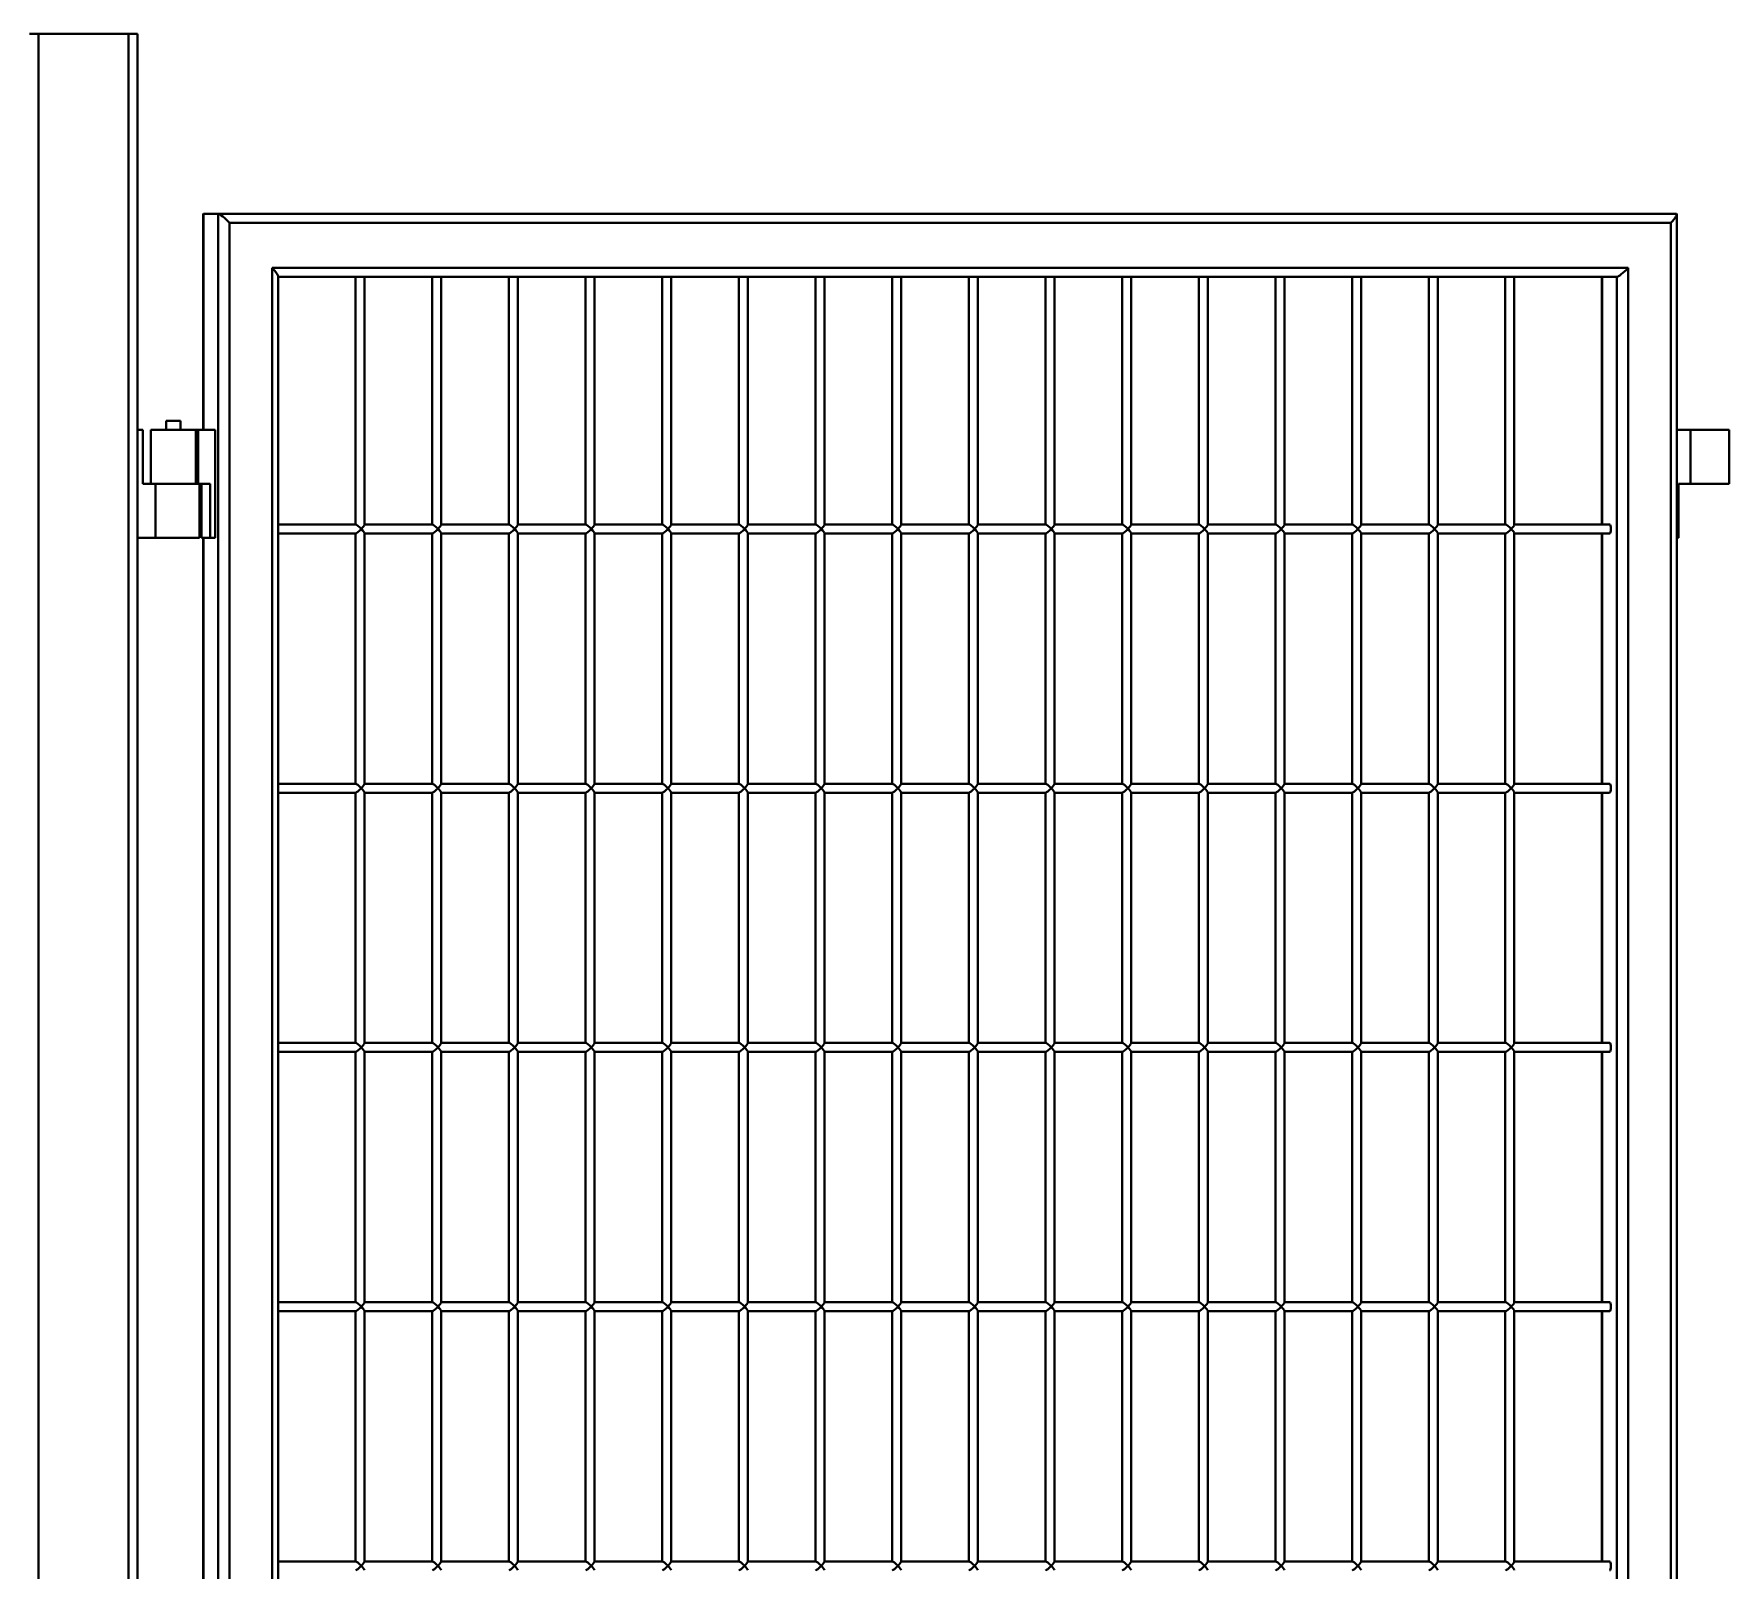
# Model space of a CAD drawing. Header units: millimetres. Extents: x 0 to 420, y 0 to 297.
# Drawn here: x 83.51 to 102.34, y 238.78 to 255.85 of the extents above; entities that cross this region are included whole.
import ezdxf

# ---------------------------------------------------------------- set-up
doc = ezdxf.new("R2010")
doc.units = ezdxf.units.MM

msp = doc.modelspace()

# ---------------------------------------------------------------- linework, layer by layer
at = {"color": 7, "linetype": 'Continuous', "lineweight": 40}
for p, q in [((83.4552, 255.8453), (83.5552, 255.8453)), ((83.5552, 255.8453), (83.5552, 215.8453)), ((83.5552, 255.8453), (84.5552, 255.8453)), ((84.5552, 215.8453), (84.5552, 255.8453)), ((84.5552, 255.8453), (84.6552, 255.8453)), ((84.6552, 255.8453), (84.6552, 215.8453)), ((85.3854, 253.84), (85.3854, 251.4453)), ((85.5524, 253.8453), (85.3907, 253.8453)), ((85.5524, 217.8453), (85.5524, 253.8453)), ((85.5524, 253.8453), (101.7524, 253.8453)), ((85.6794, 253.7453), (85.6794, 217.9453)), ((101.6901, 253.7453), (85.6794, 253.7453)), ((101.6901, 217.9453), (101.6901, 253.7453)), ((101.7578, 217.8507), (101.7578, 253.84)), ((86.1525, 253.2453), (101.217, 253.2453)), ((86.1525, 218.4453), (86.1525, 253.2453)), ((86.2202, 218.54), (86.2202, 253.1507)), ((101.09, 253.1453), (86.2202, 253.1453)), ((87.0775, 253.1453), (87.0775, 250.3953)), ((87.1775, 250.3926), (87.1775, 253.1453)), ((87.9292, 253.1453), (87.9292, 250.3953)), ((88.0292, 250.3926), (88.0292, 253.1453)), ((88.7808, 253.1453), (88.7808, 250.3953)), ((88.8808, 250.3926), (88.8808, 253.1453)), ((89.6324, 253.1453), (89.6324, 250.3953)), ((89.7324, 250.3926), (89.7324, 253.1453)), ((90.4841, 253.1453), (90.4841, 250.3953)), ((90.5841, 250.3926), (90.5841, 253.1453)), ((91.3357, 253.1453), (91.3357, 250.3953)), ((91.4357, 250.3926), (91.4357, 253.1453)), ((92.1873, 253.1453), (92.1873, 250.3953)), ((92.2873, 250.3926), (92.2873, 253.1453)), ((93.039, 253.1453), (93.039, 250.3953)), ((93.139, 250.3926), (93.139, 253.1453)), ((93.8906, 253.1453), (93.8906, 250.3953)), ((93.9906, 250.3926), (93.9906, 253.1453)), ((94.7422, 253.1453), (94.7422, 250.3953)), ((94.8422, 250.3926), (94.8422, 253.1453)), ((95.5939, 253.1453), (95.5939, 250.3953)), ((95.6939, 250.3926), (95.6939, 253.1453)), ((96.4455, 253.1453), (96.4455, 250.3953)), ((96.5455, 250.3926), (96.5455, 253.1453)), ((97.2971, 253.1453), (97.2971, 250.3953)), ((97.3971, 250.3926), (97.3971, 253.1453)), ((98.1488, 253.1453), (98.1488, 250.3953)), ((98.2488, 250.3926), (98.2488, 253.1453)), ((99.0004, 253.1453), (99.0004, 250.3953)), ((99.1004, 250.3926), (99.1004, 253.1453)), ((99.852, 253.1453), (99.852, 250.3953)), ((99.952, 250.3926), (99.952, 253.1453)), ((100.9229, 253.1453), (100.9229, 250.3953)), ((101.09, 218.5453), (101.09, 253.1453)), ((101.217, 253.2453), (101.217, 218.4453)), ((84.7152, 251.4453), (84.6552, 251.4453)), ((84.7152, 250.8453), (84.7152, 251.4453)), ((84.8052, 251.4453), (84.8052, 250.8453)), ((84.8052, 251.4453), (85.3052, 251.4453)), ((84.9752, 251.5453), (84.9752, 251.4453)), ((84.9752, 251.5453), (85.1352, 251.5453)), ((85.1352, 251.4453), (85.1352, 251.5453)), ((85.3052, 250.8453), (85.3052, 251.4453)), ((85.3308, 251.4453), (85.3052, 251.4453)), ((85.3308, 251.4453), (85.3308, 250.8453)), ((85.5201, 251.4453), (85.3308, 251.4453)), ((85.5201, 250.2453), (85.5201, 251.4453)), ((101.7578, 251.4453), (101.9093, 251.4453)), ((102.3379, 251.4453), (101.9093, 251.4453)), ((101.9093, 251.4453), (101.9093, 250.8453)), ((102.3379, 250.8453), (102.3379, 251.4453)), ((84.8552, 250.8453), (84.7152, 250.8453)), ((84.8552, 250.2453), (84.8552, 250.8453)), ((84.8552, 250.8453), (85.0752, 250.8453)), ((85.0752, 250.8453), (85.3374, 250.8453)), ((85.3374, 250.8453), (85.4633, 250.8453)), ((85.3452, 250.2453), (85.3452, 250.8453)), ((85.3663, 250.8453), (85.3663, 250.2453)), ((85.4633, 250.8453), (85.4633, 250.2453)), ((101.7768, 250.8453), (101.7768, 250.2453)), ((101.9093, 250.8453), (101.7768, 250.8453)), ((102.3379, 250.8453), (101.9093, 250.8453)), ((87.0802, 250.3953), (86.2202, 250.3953)), ((86.2202, 250.2953), (87.0802, 250.2953)), ((87.0775, 250.2953), (87.0775, 247.5153)), ((87.9319, 250.3953), (87.1775, 250.3953)), ((87.1775, 247.5126), (87.1775, 250.298)), ((87.1775, 250.2953), (87.9319, 250.2953)), ((87.9292, 250.2953), (87.9292, 247.5153)), ((88.7835, 250.3953), (88.0292, 250.3953)), ((88.0292, 247.5126), (88.0292, 250.298)), ((88.0292, 250.2953), (88.7835, 250.2953)), ((88.7808, 250.2953), (88.7808, 247.5153)), ((89.6351, 250.3953), (88.8808, 250.3953)), ((88.8808, 247.5126), (88.8808, 250.298)), ((88.8808, 250.2953), (89.6351, 250.2953)), ((89.6324, 250.2953), (89.6324, 247.5153)), ((90.4868, 250.3953), (89.7324, 250.3953)), ((89.7324, 247.5126), (89.7324, 250.298)), ((89.7324, 250.2953), (90.4868, 250.2953)), ((90.4841, 250.2953), (90.4841, 247.5153)), ((91.3384, 250.3953), (90.5841, 250.3953)), ((90.5841, 247.5126), (90.5841, 250.298)), ((90.5841, 250.2953), (91.3384, 250.2953)), ((91.3357, 250.2953), (91.3357, 247.5153)), ((92.19, 250.3953), (91.4357, 250.3953)), ((91.4357, 247.5126), (91.4357, 250.298)), ((91.4357, 250.2953), (92.19, 250.2953)), ((92.1873, 250.2953), (92.1873, 247.5153)), ((93.0417, 250.3953), (92.2873, 250.3953)), ((92.2873, 247.5126), (92.2873, 250.298)), ((92.2873, 250.2953), (93.0417, 250.2953)), ((93.039, 250.2953), (93.039, 247.5153)), ((93.8933, 250.3953), (93.139, 250.3953)), ((93.139, 247.5126), (93.139, 250.298)), ((93.139, 250.2953), (93.8933, 250.2953)), ((93.8906, 250.2953), (93.8906, 247.5153)), ((94.7449, 250.3953), (93.9906, 250.3953)), ((93.9906, 247.5126), (93.9906, 250.298)), ((93.9906, 250.2953), (94.7449, 250.2953)), ((94.7422, 250.2953), (94.7422, 247.5153)), ((95.5966, 250.3953), (94.8422, 250.3953)), ((94.8422, 247.5126), (94.8422, 250.298)), ((94.8422, 250.2953), (95.5966, 250.2953)), ((95.5939, 250.2953), (95.5939, 247.5153)), ((96.4482, 250.3953), (95.6939, 250.3953)), ((95.6939, 247.5126), (95.6939, 250.298)), ((95.6939, 250.2953), (96.4482, 250.2953)), ((96.4455, 250.2953), (96.4455, 247.5153)), ((97.2998, 250.3953), (96.5455, 250.3953)), ((96.5455, 247.5126), (96.5455, 250.298)), ((96.5455, 250.2953), (97.2998, 250.2953)), ((97.2971, 250.2953), (97.2971, 247.5153)), ((98.1515, 250.3953), (97.3971, 250.3953)), ((97.3971, 247.5126), (97.3971, 250.298)), ((97.3971, 250.2953), (98.1515, 250.2953)), ((98.1488, 250.2953), (98.1488, 247.5153)), ((99.0031, 250.3953), (98.2488, 250.3953)), ((98.2488, 247.5126), (98.2488, 250.298)), ((98.2488, 250.2953), (99.0031, 250.2953)), ((99.0004, 250.2953), (99.0004, 247.5153)), ((99.8547, 250.3953), (99.1004, 250.3953)), ((99.1004, 247.5126), (99.1004, 250.298)), ((99.1004, 250.2953), (99.8547, 250.2953)), ((99.852, 250.2953), (99.852, 247.5153)), ((101.0092, 250.3953), (99.952, 250.3953)), ((99.952, 247.5126), (99.952, 250.298)), ((99.952, 250.2953), (101.0092, 250.2953)), ((100.9229, 250.2953), (100.9229, 247.5153)), ((84.6552, 250.2453), (84.8552, 250.2453)), ((84.8552, 250.2453), (85.3452, 250.2453)), ((85.4633, 250.2453), (85.3663, 250.2453)), ((85.3854, 250.2453), (85.3854, 221.4453)), ((85.4633, 250.2453), (85.5201, 250.2453)), ((101.7768, 250.2453), (101.7578, 250.2453)), ((87.0802, 247.5153), (86.2202, 247.5153)), ((87.9319, 247.5153), (87.1775, 247.5153)), ((88.7835, 247.5153), (88.0292, 247.5153)), ((89.6351, 247.5153), (88.8808, 247.5153)), ((90.4868, 247.5153), (89.7324, 247.5153)), ((91.3384, 247.5153), (90.5841, 247.5153)), ((92.19, 247.5153), (91.4357, 247.5153)), ((93.0417, 247.5153), (92.2873, 247.5153)), ((93.8933, 247.5153), (93.139, 247.5153)), ((94.7449, 247.5153), (93.9906, 247.5153)), ((95.5966, 247.5153), (94.8422, 247.5153)), ((96.4482, 247.5153), (95.6939, 247.5153)), ((97.2998, 247.5153), (96.5455, 247.5153)), ((98.1515, 247.5153), (97.3971, 247.5153)), ((99.0031, 247.5153), (98.2488, 247.5153)), ((99.8547, 247.5153), (99.1004, 247.5153)), ((101.0092, 247.5153), (99.952, 247.5153)), ((86.2202, 247.4153), (87.0802, 247.4153)), ((87.0775, 247.4153), (87.0775, 244.6353)), ((87.1775, 244.6326), (87.1775, 247.418)), ((87.1775, 247.4153), (87.9319, 247.4153)), ((87.9292, 247.4153), (87.9292, 244.6353)), ((88.0292, 244.6326), (88.0292, 247.418)), ((88.0292, 247.4153), (88.7835, 247.4153)), ((88.7808, 247.4153), (88.7808, 244.6353)), ((88.8808, 244.6326), (88.8808, 247.418)), ((88.8808, 247.4153), (89.6351, 247.4153)), ((89.6324, 247.4153), (89.6324, 244.6353)), ((89.7324, 244.6326), (89.7324, 247.418)), ((89.7324, 247.4153), (90.4868, 247.4153)), ((90.4841, 247.4153), (90.4841, 244.6353)), ((90.5841, 244.6326), (90.5841, 247.418)), ((90.5841, 247.4153), (91.3384, 247.4153)), ((91.3357, 247.4153), (91.3357, 244.6353)), ((91.4357, 244.6326), (91.4357, 247.418)), ((91.4357, 247.4153), (92.19, 247.4153)), ((92.1873, 247.4153), (92.1873, 244.6353)), ((92.2873, 244.6326), (92.2873, 247.418)), ((92.2873, 247.4153), (93.0417, 247.4153)), ((93.039, 247.4153), (93.039, 244.6353)), ((93.139, 244.6326), (93.139, 247.418)), ((93.139, 247.4153), (93.8933, 247.4153)), ((93.8906, 247.4153), (93.8906, 244.6353)), ((93.9906, 244.6326), (93.9906, 247.418)), ((93.9906, 247.4153), (94.7449, 247.4153)), ((94.7422, 247.4153), (94.7422, 244.6353)), ((94.8422, 244.6326), (94.8422, 247.418)), ((94.8422, 247.4153), (95.5966, 247.4153)), ((95.5939, 247.4153), (95.5939, 244.6353)), ((95.6939, 244.6326), (95.6939, 247.418)), ((95.6939, 247.4153), (96.4482, 247.4153)), ((96.4455, 247.4153), (96.4455, 244.6353)), ((96.5455, 244.6326), (96.5455, 247.418)), ((96.5455, 247.4153), (97.2998, 247.4153)), ((97.2971, 247.4153), (97.2971, 244.6353)), ((97.3971, 244.6326), (97.3971, 247.418)), ((97.3971, 247.4153), (98.1515, 247.4153)), ((98.1488, 247.4153), (98.1488, 244.6353)), ((98.2488, 244.6326), (98.2488, 247.418)), ((98.2488, 247.4153), (99.0031, 247.4153)), ((99.0004, 247.4153), (99.0004, 244.6353)), ((99.1004, 244.6326), (99.1004, 247.418)), ((99.1004, 247.4153), (99.8547, 247.4153)), ((99.852, 247.4153), (99.852, 244.6353)), ((99.952, 244.6326), (99.952, 247.418)), ((99.952, 247.4153), (101.0092, 247.4153)), ((100.9229, 247.4153), (100.9229, 244.6353)), ((87.0802, 244.6353), (86.2202, 244.6353)), ((86.2202, 244.5353), (87.0802, 244.5353)), ((87.0775, 244.5353), (87.0775, 241.7553)), ((87.9319, 244.6353), (87.1775, 244.6353)), ((87.1775, 241.7526), (87.1775, 244.538)), ((87.1775, 244.5353), (87.9319, 244.5353)), ((87.9292, 244.5353), (87.9292, 241.7553)), ((88.7835, 244.6353), (88.0292, 244.6353)), ((88.0292, 241.7526), (88.0292, 244.538)), ((88.0292, 244.5353), (88.7835, 244.5353)), ((88.7808, 244.5353), (88.7808, 241.7553)), ((89.6351, 244.6353), (88.8808, 244.6353)), ((88.8808, 241.7526), (88.8808, 244.538)), ((88.8808, 244.5353), (89.6351, 244.5353)), ((89.6324, 244.5353), (89.6324, 241.7553)), ((90.4868, 244.6353), (89.7324, 244.6353)), ((89.7324, 241.7526), (89.7324, 244.538)), ((89.7324, 244.5353), (90.4868, 244.5353)), ((90.4841, 244.5353), (90.4841, 241.7553)), ((91.3384, 244.6353), (90.5841, 244.6353)), ((90.5841, 241.7526), (90.5841, 244.538)), ((90.5841, 244.5353), (91.3384, 244.5353)), ((91.3357, 244.5353), (91.3357, 241.7553)), ((92.19, 244.6353), (91.4357, 244.6353)), ((91.4357, 241.7526), (91.4357, 244.538)), ((91.4357, 244.5353), (92.19, 244.5353)), ((92.1873, 244.5353), (92.1873, 241.7553)), ((93.0417, 244.6353), (92.2873, 244.6353)), ((92.2873, 241.7526), (92.2873, 244.538)), ((92.2873, 244.5353), (93.0417, 244.5353)), ((93.039, 244.5353), (93.039, 241.7553)), ((93.8933, 244.6353), (93.139, 244.6353)), ((93.139, 241.7526), (93.139, 244.538)), ((93.139, 244.5353), (93.8933, 244.5353)), ((93.8906, 244.5353), (93.8906, 241.7553)), ((94.7449, 244.6353), (93.9906, 244.6353)), ((93.9906, 241.7526), (93.9906, 244.538)), ((93.9906, 244.5353), (94.7449, 244.5353)), ((94.7422, 244.5353), (94.7422, 241.7553)), ((95.5966, 244.6353), (94.8422, 244.6353)), ((94.8422, 241.7526), (94.8422, 244.538)), ((94.8422, 244.5353), (95.5966, 244.5353)), ((95.5939, 244.5353), (95.5939, 241.7553)), ((96.4482, 244.6353), (95.6939, 244.6353)), ((95.6939, 241.7526), (95.6939, 244.538)), ((95.6939, 244.5353), (96.4482, 244.5353)), ((96.4455, 244.5353), (96.4455, 241.7553)), ((97.2998, 244.6353), (96.5455, 244.6353)), ((96.5455, 241.7526), (96.5455, 244.538)), ((96.5455, 244.5353), (97.2998, 244.5353)), ((97.2971, 244.5353), (97.2971, 241.7553)), ((98.1515, 244.6353), (97.3971, 244.6353)), ((97.3971, 241.7526), (97.3971, 244.538)), ((97.3971, 244.5353), (98.1515, 244.5353)), ((98.1488, 244.5353), (98.1488, 241.7553)), ((99.0031, 244.6353), (98.2488, 244.6353)), ((98.2488, 241.7526), (98.2488, 244.538)), ((98.2488, 244.5353), (99.0031, 244.5353)), ((99.0004, 244.5353), (99.0004, 241.7553)), ((99.8547, 244.6353), (99.1004, 244.6353)), ((99.1004, 241.7526), (99.1004, 244.538)), ((99.1004, 244.5353), (99.8547, 244.5353)), ((99.852, 244.5353), (99.852, 241.7553)), ((101.0092, 244.6353), (99.952, 244.6353)), ((99.952, 241.7526), (99.952, 244.538)), ((99.952, 244.5353), (101.0092, 244.5353)), ((100.9229, 244.5353), (100.9229, 241.7553)), ((87.0802, 241.7553), (86.2202, 241.7553)), ((86.2202, 241.6553), (87.0802, 241.6553)), ((87.0775, 241.6553), (87.0775, 238.8753)), ((87.9319, 241.7553), (87.1775, 241.7553)), ((87.1775, 238.8726), (87.1775, 241.658)), ((87.1775, 241.6553), (87.9319, 241.6553)), ((87.9292, 241.6553), (87.9292, 238.8753)), ((88.7835, 241.7553), (88.0292, 241.7553)), ((88.0292, 238.8726), (88.0292, 241.658)), ((88.0292, 241.6553), (88.7835, 241.6553)), ((88.7808, 241.6553), (88.7808, 238.8753)), ((89.6351, 241.7553), (88.8808, 241.7553)), ((88.8808, 238.8726), (88.8808, 241.658)), ((88.8808, 241.6553), (89.6351, 241.6553)), ((89.6324, 241.6553), (89.6324, 238.8753)), ((90.4868, 241.7553), (89.7324, 241.7553)), ((89.7324, 238.8726), (89.7324, 241.658)), ((89.7324, 241.6553), (90.4868, 241.6553)), ((90.4841, 241.6553), (90.4841, 238.8753)), ((91.3384, 241.7553), (90.5841, 241.7553)), ((90.5841, 238.8726), (90.5841, 241.658)), ((90.5841, 241.6553), (91.3384, 241.6553)), ((91.3357, 241.6553), (91.3357, 238.8753)), ((92.19, 241.7553), (91.4357, 241.7553)), ((91.4357, 238.8726), (91.4357, 241.658)), ((91.4357, 241.6553), (92.19, 241.6553)), ((92.1873, 241.6553), (92.1873, 238.8753)), ((93.0417, 241.7553), (92.2873, 241.7553)), ((92.2873, 238.8726), (92.2873, 241.658)), ((92.2873, 241.6553), (93.0417, 241.6553)), ((93.039, 241.6553), (93.039, 238.8753)), ((93.8933, 241.7553), (93.139, 241.7553)), ((93.139, 238.8726), (93.139, 241.658)), ((93.139, 241.6553), (93.8933, 241.6553)), ((93.8906, 241.6553), (93.8906, 238.8753)), ((94.7449, 241.7553), (93.9906, 241.7553)), ((93.9906, 238.8726), (93.9906, 241.658)), ((93.9906, 241.6553), (94.7449, 241.6553)), ((94.7422, 241.6553), (94.7422, 238.8753)), ((95.5966, 241.7553), (94.8422, 241.7553)), ((94.8422, 238.8726), (94.8422, 241.658)), ((94.8422, 241.6553), (95.5966, 241.6553)), ((95.5939, 241.6553), (95.5939, 238.8753)), ((96.4482, 241.7553), (95.6939, 241.7553)), ((95.6939, 238.8726), (95.6939, 241.658)), ((95.6939, 241.6553), (96.4482, 241.6553)), ((96.4455, 241.6553), (96.4455, 238.8753)), ((97.2998, 241.7553), (96.5455, 241.7553)), ((96.5455, 238.8726), (96.5455, 241.658)), ((96.5455, 241.6553), (97.2998, 241.6553)), ((97.2971, 241.6553), (97.2971, 238.8753)), ((98.1515, 241.7553), (97.3971, 241.7553)), ((97.3971, 238.8726), (97.3971, 241.658)), ((97.3971, 241.6553), (98.1515, 241.6553)), ((98.1488, 241.6553), (98.1488, 238.8753)), ((99.0031, 241.7553), (98.2488, 241.7553)), ((98.2488, 238.8726), (98.2488, 241.658)), ((98.2488, 241.6553), (99.0031, 241.6553)), ((99.0004, 241.6553), (99.0004, 238.8753)), ((99.8547, 241.7553), (99.1004, 241.7553)), ((99.1004, 238.8726), (99.1004, 241.658)), ((99.1004, 241.6553), (99.8547, 241.6553)), ((99.852, 241.6553), (99.852, 238.8753)), ((101.0092, 241.7553), (99.952, 241.7553)), ((99.952, 238.8726), (99.952, 241.658)), ((99.952, 241.6553), (101.0092, 241.6553)), ((100.9229, 241.6553), (100.9229, 238.8753)), ((87.0802, 238.8753), (86.2202, 238.8753)), ((87.9319, 238.8753), (87.1775, 238.8753)), ((88.7835, 238.8753), (88.0292, 238.8753)), ((89.6351, 238.8753), (88.8808, 238.8753)), ((90.4868, 238.8753), (89.7324, 238.8753)), ((91.3384, 238.8753), (90.5841, 238.8753)), ((92.19, 238.8753), (91.4357, 238.8753)), ((93.0417, 238.8753), (92.2873, 238.8753)), ((93.8933, 238.8753), (93.139, 238.8753)), ((94.7449, 238.8753), (93.9906, 238.8753)), ((95.5966, 238.8753), (94.8422, 238.8753)), ((96.4482, 238.8753), (95.6939, 238.8753)), ((97.2998, 238.8753), (96.5455, 238.8753)), ((98.1515, 238.8753), (97.3971, 238.8753)), ((99.0031, 238.8753), (98.2488, 238.8753)), ((99.8547, 238.8753), (99.1004, 238.8753)), ((101.0092, 238.8753), (99.952, 238.8753))]:
    msp.add_line(p, q, dxfattribs=at)
at = {"color": 8, "linetype": 'Continuous', "lineweight": 40}
for p, q in [((85.3907, 253.8453), (85.3907, 251.4453)), ((100.9283, 253.1453), (100.9283, 250.3953)), ((100.9283, 250.2953), (100.9283, 247.5153)), ((85.3907, 250.2453), (85.3907, 221.4453)), ((100.9283, 247.4153), (100.9283, 244.6353)), ((100.9283, 244.5353), (100.9283, 241.7553)), ((100.9283, 241.6553), (100.9283, 238.8753))]:
    msp.add_line(p, q, dxfattribs=at)
at = {"color": 7, "linetype": 'Continuous', "lineweight": 40, "flags": 128}
for points in [[(101.0092, 250.2953), (101.0154, 250.2991), (101.0206, 250.31), (101.0241, 250.3262), (101.0253, 250.3453), (101.0241, 250.3645), (101.0206, 250.3807), (101.0154, 250.3915), (101.0092, 250.3953)], [(101.0092, 247.4153), (101.0154, 247.4191), (101.0206, 247.43), (101.0241, 247.4462), (101.0253, 247.4653), (101.0241, 247.4845), (101.0206, 247.5007), (101.0154, 247.5115), (101.0092, 247.5153)], [(101.0092, 244.5353), (101.0154, 244.5391), (101.0206, 244.55), (101.0241, 244.5662), (101.0253, 244.5853), (101.0241, 244.6045), (101.0206, 244.6207), (101.0154, 244.6315), (101.0092, 244.6353)], [(101.0092, 241.6553), (101.0154, 241.6591), (101.0206, 241.67), (101.0241, 241.6862), (101.0253, 241.7053), (101.0241, 241.7245), (101.0206, 241.7407), (101.0154, 241.7515), (101.0092, 241.7553)], [(101.0092, 238.7753), (101.0154, 238.7791), (101.0206, 238.79), (101.0241, 238.8062), (101.0253, 238.8253), (101.0241, 238.8445), (101.0206, 238.8607), (101.0154, 238.8715), (101.0092, 238.8753)]]:
    msp.add_lwpolyline(points, dxfattribs=at)
at = {"color": 7, "linetype": 'Continuous', "lineweight": 40}
for centre, major_axis, start_param, end_param in [((85.4854, 253.7453), (0.0986, -0.0986), 2.976928, 3.3062573), ((85.6471, 253.7453), (0.0986, -0.0986), 1.4061317, 2.976928), ((101.6578, 253.7453), (0.0986, 0.0986), 4.8770536, 6.4478499), ((86.1202, 253.2453), (0.0986, -0.0986), 0.1646646, 1.4061317), ((101.1846, 253.2453), (0.0986, 0.0986), 3.3062573, 4.8770536), ((87.1275, 250.3453), (0.0493, -0.0493), 1.4061317, 2.976928), ((87.1275, 250.3453), (0.0493, 0.0493), 3.3062573, 4.8770536), ((87.1275, 250.3453), (0.0493, 0.0493), 4.8770536, 6.1185207), ((87.1275, 250.3453), (0.0493, -0.0493), 0.1646646, 1.4061317), ((87.9792, 250.3453), (0.0493, -0.0493), 1.4061317, 2.976928), ((87.9792, 250.3453), (0.0493, 0.0493), 3.3062573, 4.8770536), ((87.9792, 250.3453), (0.0493, 0.0493), 4.8770536, 6.1185207), ((87.9792, 250.3453), (0.0493, -0.0493), 0.1646646, 1.4061317), ((88.8308, 250.3453), (0.0493, -0.0493), 1.4061317, 2.976928), ((88.8308, 250.3453), (0.0493, 0.0493), 3.3062573, 4.8770536), ((88.8308, 250.3453), (0.0493, 0.0493), 4.8770536, 6.1185207), ((88.8308, 250.3453), (0.0493, -0.0493), 0.1646646, 1.4061317), ((89.6824, 250.3453), (0.0493, -0.0493), 1.4061317, 2.976928), ((89.6824, 250.3453), (0.0493, 0.0493), 3.3062573, 4.8770536), ((89.6824, 250.3453), (0.0493, 0.0493), 4.8770536, 6.1185207), ((89.6824, 250.3453), (0.0493, -0.0493), 0.1646646, 1.4061317), ((90.5341, 250.3453), (0.0493, -0.0493), 1.4061317, 2.976928), ((90.5341, 250.3453), (0.0493, 0.0493), 3.3062573, 4.8770536), ((90.5341, 250.3453), (0.0493, 0.0493), 4.8770536, 6.1185207), ((90.5341, 250.3453), (0.0493, -0.0493), 0.1646646, 1.4061317), ((91.3857, 250.3453), (0.0493, -0.0493), 1.4061317, 2.976928), ((91.3857, 250.3453), (0.0493, 0.0493), 3.3062573, 4.8770536), ((91.3857, 250.3453), (0.0493, 0.0493), 4.8770536, 6.1185207), ((91.3857, 250.3453), (0.0493, -0.0493), 0.1646646, 1.4061317), ((92.2373, 250.3453), (0.0493, -0.0493), 1.4061317, 2.976928), ((92.2373, 250.3453), (0.0493, 0.0493), 3.3062573, 4.8770536), ((92.2373, 250.3453), (0.0493, 0.0493), 4.8770536, 6.1185207), ((92.2373, 250.3453), (0.0493, -0.0493), 0.1646646, 1.4061317), ((93.089, 250.3453), (0.0493, -0.0493), 1.4061317, 2.976928), ((93.089, 250.3453), (0.0493, 0.0493), 3.3062573, 4.8770536), ((93.089, 250.3453), (0.0493, 0.0493), 4.8770536, 6.1185207), ((93.089, 250.3453), (0.0493, -0.0493), 0.1646646, 1.4061317), ((93.9406, 250.3453), (0.0493, -0.0493), 1.4061317, 2.976928), ((93.9406, 250.3453), (0.0493, 0.0493), 3.3062573, 4.8770536), ((93.9406, 250.3453), (0.0493, 0.0493), 4.8770536, 6.1185207), ((93.9406, 250.3453), (0.0493, -0.0493), 0.1646646, 1.4061317), ((94.7922, 250.3453), (0.0493, -0.0493), 1.4061317, 2.976928), ((94.7922, 250.3453), (0.0493, 0.0493), 3.3062573, 4.8770536), ((94.7922, 250.3453), (0.0493, 0.0493), 4.8770536, 6.1185207), ((94.7922, 250.3453), (0.0493, -0.0493), 0.1646646, 1.4061317), ((95.6439, 250.3453), (0.0493, -0.0493), 1.4061317, 2.976928), ((95.6439, 250.3453), (0.0493, 0.0493), 3.3062573, 4.8770536), ((95.6439, 250.3453), (0.0493, 0.0493), 4.8770536, 6.1185207), ((95.6439, 250.3453), (0.0493, -0.0493), 0.1646646, 1.4061317), ((96.4955, 250.3453), (0.0493, -0.0493), 1.4061317, 2.976928), ((96.4955, 250.3453), (0.0493, 0.0493), 3.3062573, 4.8770536), ((96.4955, 250.3453), (0.0493, 0.0493), 4.8770536, 6.1185207), ((96.4955, 250.3453), (0.0493, -0.0493), 0.1646646, 1.4061317), ((97.3471, 250.3453), (0.0493, -0.0493), 1.4061317, 2.976928), ((97.3471, 250.3453), (0.0493, 0.0493), 3.3062573, 4.8770536), ((97.3471, 250.3453), (0.0493, 0.0493), 4.8770536, 6.1185207), ((97.3471, 250.3453), (0.0493, -0.0493), 0.1646646, 1.4061317), ((98.1988, 250.3453), (0.0493, -0.0493), 1.4061317, 2.976928), ((98.1988, 250.3453), (0.0493, 0.0493), 3.3062573, 4.8770536), ((98.1988, 250.3453), (0.0493, 0.0493), 4.8770536, 6.1185207), ((98.1988, 250.3453), (0.0493, -0.0493), 0.1646646, 1.4061317), ((99.0504, 250.3453), (0.0493, -0.0493), 1.4061317, 2.976928), ((99.0504, 250.3453), (0.0493, 0.0493), 3.3062573, 4.8770536), ((99.0504, 250.3453), (0.0493, 0.0493), 4.8770536, 6.1185207), ((99.0504, 250.3453), (0.0493, -0.0493), 0.1646646, 1.4061317), ((99.902, 250.3453), (0.0493, -0.0493), 1.4061317, 2.976928), ((99.902, 250.3453), (0.0493, 0.0493), 3.3062573, 4.8770536), ((99.902, 250.3453), (0.0493, 0.0493), 4.8770536, 6.1185207), ((99.902, 250.3453), (0.0493, -0.0493), 0.1646646, 1.4061317), ((87.1275, 247.4653), (0.0493, -0.0493), 1.4061317, 2.976928), ((87.1275, 247.4653), (0.0493, 0.0493), 3.3062573, 4.8770536), ((87.1275, 247.4653), (0.0493, 0.0493), 4.8770536, 6.1185207), ((87.1275, 247.4653), (0.0493, -0.0493), 0.1646646, 1.4061317), ((87.9792, 247.4653), (0.0493, -0.0493), 1.4061317, 2.976928), ((87.9792, 247.4653), (0.0493, 0.0493), 3.3062573, 4.8770536), ((87.9792, 247.4653), (0.0493, 0.0493), 4.8770536, 6.1185207), ((87.9792, 247.4653), (0.0493, -0.0493), 0.1646646, 1.4061317), ((88.8308, 247.4653), (0.0493, -0.0493), 1.4061317, 2.976928), ((88.8308, 247.4653), (0.0493, 0.0493), 3.3062573, 4.8770536), ((88.8308, 247.4653), (0.0493, 0.0493), 4.8770536, 6.1185207), ((88.8308, 247.4653), (0.0493, -0.0493), 0.1646646, 1.4061317), ((89.6824, 247.4653), (0.0493, -0.0493), 1.4061317, 2.976928), ((89.6824, 247.4653), (0.0493, 0.0493), 3.3062573, 4.8770536), ((89.6824, 247.4653), (0.0493, 0.0493), 4.8770536, 6.1185207), ((89.6824, 247.4653), (0.0493, -0.0493), 0.1646646, 1.4061317), ((90.5341, 247.4653), (0.0493, -0.0493), 1.4061317, 2.976928), ((90.5341, 247.4653), (0.0493, 0.0493), 3.3062573, 4.8770536), ((90.5341, 247.4653), (0.0493, 0.0493), 4.8770536, 6.1185207), ((90.5341, 247.4653), (0.0493, -0.0493), 0.1646646, 1.4061317), ((91.3857, 247.4653), (0.0493, -0.0493), 1.4061317, 2.976928), ((91.3857, 247.4653), (0.0493, 0.0493), 3.3062573, 4.8770536), ((91.3857, 247.4653), (0.0493, 0.0493), 4.8770536, 6.1185207), ((91.3857, 247.4653), (0.0493, -0.0493), 0.1646646, 1.4061317), ((92.2373, 247.4653), (0.0493, -0.0493), 1.4061317, 2.976928), ((92.2373, 247.4653), (0.0493, 0.0493), 3.3062573, 4.8770536), ((92.2373, 247.4653), (0.0493, 0.0493), 4.8770536, 6.1185207), ((92.2373, 247.4653), (0.0493, -0.0493), 0.1646646, 1.4061317), ((93.089, 247.4653), (0.0493, -0.0493), 1.4061317, 2.976928), ((93.089, 247.4653), (0.0493, 0.0493), 3.3062573, 4.8770536), ((93.089, 247.4653), (0.0493, 0.0493), 4.8770536, 6.1185207), ((93.089, 247.4653), (0.0493, -0.0493), 0.1646646, 1.4061317), ((93.9406, 247.4653), (0.0493, -0.0493), 1.4061317, 2.976928), ((93.9406, 247.4653), (0.0493, 0.0493), 3.3062573, 4.8770536), ((93.9406, 247.4653), (0.0493, 0.0493), 4.8770536, 6.1185207), ((93.9406, 247.4653), (0.0493, -0.0493), 0.1646646, 1.4061317), ((94.7922, 247.4653), (0.0493, -0.0493), 1.4061317, 2.976928), ((94.7922, 247.4653), (0.0493, 0.0493), 3.3062573, 4.8770536), ((94.7922, 247.4653), (0.0493, 0.0493), 4.8770536, 6.1185207), ((94.7922, 247.4653), (0.0493, -0.0493), 0.1646646, 1.4061317), ((95.6439, 247.4653), (0.0493, -0.0493), 1.4061317, 2.976928), ((95.6439, 247.4653), (0.0493, 0.0493), 3.3062573, 4.8770536), ((95.6439, 247.4653), (0.0493, 0.0493), 4.8770536, 6.1185207), ((95.6439, 247.4653), (0.0493, -0.0493), 0.1646646, 1.4061317), ((96.4955, 247.4653), (0.0493, -0.0493), 1.4061317, 2.976928), ((96.4955, 247.4653), (0.0493, 0.0493), 3.3062573, 4.8770536), ((96.4955, 247.4653), (0.0493, 0.0493), 4.8770536, 6.1185207), ((96.4955, 247.4653), (0.0493, -0.0493), 0.1646646, 1.4061317), ((97.3471, 247.4653), (0.0493, -0.0493), 1.4061317, 2.976928), ((97.3471, 247.4653), (0.0493, 0.0493), 3.3062573, 4.8770536), ((97.3471, 247.4653), (0.0493, 0.0493), 4.8770536, 6.1185207), ((97.3471, 247.4653), (0.0493, -0.0493), 0.1646646, 1.4061317), ((98.1988, 247.4653), (0.0493, -0.0493), 1.4061317, 2.976928), ((98.1988, 247.4653), (0.0493, 0.0493), 3.3062573, 4.8770536), ((98.1988, 247.4653), (0.0493, 0.0493), 4.8770536, 6.1185207), ((98.1988, 247.4653), (0.0493, -0.0493), 0.1646646, 1.4061317), ((99.0504, 247.4653), (0.0493, -0.0493), 1.4061317, 2.976928), ((99.0504, 247.4653), (0.0493, 0.0493), 3.3062573, 4.8770536), ((99.0504, 247.4653), (0.0493, 0.0493), 4.8770536, 6.1185207), ((99.0504, 247.4653), (0.0493, -0.0493), 0.1646646, 1.4061317), ((99.902, 247.4653), (0.0493, -0.0493), 1.4061317, 2.976928), ((99.902, 247.4653), (0.0493, 0.0493), 3.3062573, 4.8770536), ((99.902, 247.4653), (0.0493, 0.0493), 4.8770536, 6.1185207), ((99.902, 247.4653), (0.0493, -0.0493), 0.1646646, 1.4061317), ((87.1275, 244.5853), (0.0493, -0.0493), 1.4061317, 2.976928), ((87.1275, 244.5853), (0.0493, 0.0493), 3.3062573, 4.8770536), ((87.1275, 244.5853), (0.0493, 0.0493), 4.8770536, 6.1185207), ((87.1275, 244.5853), (0.0493, -0.0493), 0.1646646, 1.4061317), ((87.9792, 244.5853), (0.0493, -0.0493), 1.4061317, 2.976928), ((87.9792, 244.5853), (0.0493, 0.0493), 3.3062573, 4.8770536), ((87.9792, 244.5853), (0.0493, 0.0493), 4.8770536, 6.1185207), ((87.9792, 244.5853), (0.0493, -0.0493), 0.1646646, 1.4061317), ((88.8308, 244.5853), (0.0493, -0.0493), 1.4061317, 2.976928), ((88.8308, 244.5853), (0.0493, 0.0493), 3.3062573, 4.8770536), ((88.8308, 244.5853), (0.0493, 0.0493), 4.8770536, 6.1185207), ((88.8308, 244.5853), (0.0493, -0.0493), 0.1646646, 1.4061317), ((89.6824, 244.5853), (0.0493, -0.0493), 1.4061317, 2.976928), ((89.6824, 244.5853), (0.0493, 0.0493), 3.3062573, 4.8770536), ((89.6824, 244.5853), (0.0493, 0.0493), 4.8770536, 6.1185207), ((89.6824, 244.5853), (0.0493, -0.0493), 0.1646646, 1.4061317), ((90.5341, 244.5853), (0.0493, -0.0493), 1.4061317, 2.976928), ((90.5341, 244.5853), (0.0493, 0.0493), 3.3062573, 4.8770536), ((90.5341, 244.5853), (0.0493, 0.0493), 4.8770536, 6.1185207), ((90.5341, 244.5853), (0.0493, -0.0493), 0.1646646, 1.4061317), ((91.3857, 244.5853), (0.0493, -0.0493), 1.4061317, 2.976928), ((91.3857, 244.5853), (0.0493, 0.0493), 3.3062573, 4.8770536), ((91.3857, 244.5853), (0.0493, 0.0493), 4.8770536, 6.1185207), ((91.3857, 244.5853), (0.0493, -0.0493), 0.1646646, 1.4061317), ((92.2373, 244.5853), (0.0493, -0.0493), 1.4061317, 2.976928), ((92.2373, 244.5853), (0.0493, 0.0493), 3.3062573, 4.8770536), ((92.2373, 244.5853), (0.0493, 0.0493), 4.8770536, 6.1185207), ((92.2373, 244.5853), (0.0493, -0.0493), 0.1646646, 1.4061317), ((93.089, 244.5853), (0.0493, -0.0493), 1.4061317, 2.976928), ((93.089, 244.5853), (0.0493, 0.0493), 3.3062573, 4.8770536), ((93.089, 244.5853), (0.0493, 0.0493), 4.8770536, 6.1185207), ((93.089, 244.5853), (0.0493, -0.0493), 0.1646646, 1.4061317), ((93.9406, 244.5853), (0.0493, -0.0493), 1.4061317, 2.976928), ((93.9406, 244.5853), (0.0493, 0.0493), 3.3062573, 4.8770536), ((93.9406, 244.5853), (0.0493, 0.0493), 4.8770536, 6.1185207), ((93.9406, 244.5853), (0.0493, -0.0493), 0.1646646, 1.4061317), ((94.7922, 244.5853), (0.0493, -0.0493), 1.4061317, 2.976928), ((94.7922, 244.5853), (0.0493, 0.0493), 3.3062573, 4.8770536), ((94.7922, 244.5853), (0.0493, 0.0493), 4.8770536, 6.1185207), ((94.7922, 244.5853), (0.0493, -0.0493), 0.1646646, 1.4061317), ((95.6439, 244.5853), (0.0493, -0.0493), 1.4061317, 2.976928), ((95.6439, 244.5853), (0.0493, 0.0493), 3.3062573, 4.8770536), ((95.6439, 244.5853), (0.0493, 0.0493), 4.8770536, 6.1185207), ((95.6439, 244.5853), (0.0493, -0.0493), 0.1646646, 1.4061317), ((96.4955, 244.5853), (0.0493, -0.0493), 1.4061317, 2.976928), ((96.4955, 244.5853), (0.0493, 0.0493), 3.3062573, 4.8770536), ((96.4955, 244.5853), (0.0493, 0.0493), 4.8770536, 6.1185207), ((96.4955, 244.5853), (0.0493, -0.0493), 0.1646646, 1.4061317), ((97.3471, 244.5853), (0.0493, -0.0493), 1.4061317, 2.976928), ((97.3471, 244.5853), (0.0493, 0.0493), 3.3062573, 4.8770536), ((97.3471, 244.5853), (0.0493, 0.0493), 4.8770536, 6.1185207), ((97.3471, 244.5853), (0.0493, -0.0493), 0.1646646, 1.4061317), ((98.1988, 244.5853), (0.0493, -0.0493), 1.4061317, 2.976928), ((98.1988, 244.5853), (0.0493, 0.0493), 3.3062573, 4.8770536), ((98.1988, 244.5853), (0.0493, 0.0493), 4.8770536, 6.1185207), ((98.1988, 244.5853), (0.0493, -0.0493), 0.1646646, 1.4061317), ((99.0504, 244.5853), (0.0493, -0.0493), 1.4061317, 2.976928), ((99.0504, 244.5853), (0.0493, 0.0493), 3.3062573, 4.8770536), ((99.0504, 244.5853), (0.0493, 0.0493), 4.8770536, 6.1185207), ((99.0504, 244.5853), (0.0493, -0.0493), 0.1646646, 1.4061317), ((99.902, 244.5853), (0.0493, -0.0493), 1.4061317, 2.976928), ((99.902, 244.5853), (0.0493, 0.0493), 3.3062573, 4.8770536), ((99.902, 244.5853), (0.0493, 0.0493), 4.8770536, 6.1185207), ((99.902, 244.5853), (0.0493, -0.0493), 0.1646646, 1.4061317), ((87.1275, 241.7053), (0.0493, -0.0493), 1.4061317, 2.976928), ((87.1275, 241.7053), (0.0493, 0.0493), 3.3062573, 4.8770536), ((87.1275, 241.7053), (0.0493, 0.0493), 4.8770536, 6.1185207), ((87.1275, 241.7053), (0.0493, -0.0493), 0.1646646, 1.4061317), ((87.9792, 241.7053), (0.0493, -0.0493), 1.4061317, 2.976928), ((87.9792, 241.7053), (0.0493, 0.0493), 3.3062573, 4.8770536), ((87.9792, 241.7053), (0.0493, 0.0493), 4.8770536, 6.1185207), ((87.9792, 241.7053), (0.0493, -0.0493), 0.1646646, 1.4061317), ((88.8308, 241.7053), (0.0493, -0.0493), 1.4061317, 2.976928), ((88.8308, 241.7053), (0.0493, 0.0493), 3.3062573, 4.8770536), ((88.8308, 241.7053), (0.0493, 0.0493), 4.8770536, 6.1185207), ((88.8308, 241.7053), (0.0493, -0.0493), 0.1646646, 1.4061317), ((89.6824, 241.7053), (0.0493, -0.0493), 1.4061317, 2.976928), ((89.6824, 241.7053), (0.0493, 0.0493), 3.3062573, 4.8770536), ((89.6824, 241.7053), (0.0493, 0.0493), 4.8770536, 6.1185207), ((89.6824, 241.7053), (0.0493, -0.0493), 0.1646646, 1.4061317), ((90.5341, 241.7053), (0.0493, -0.0493), 1.4061317, 2.976928), ((90.5341, 241.7053), (0.0493, 0.0493), 3.3062573, 4.8770536), ((90.5341, 241.7053), (0.0493, 0.0493), 4.8770536, 6.1185207), ((90.5341, 241.7053), (0.0493, -0.0493), 0.1646646, 1.4061317), ((91.3857, 241.7053), (0.0493, -0.0493), 1.4061317, 2.976928), ((91.3857, 241.7053), (0.0493, 0.0493), 3.3062573, 4.8770536), ((91.3857, 241.7053), (0.0493, 0.0493), 4.8770536, 6.1185207), ((91.3857, 241.7053), (0.0493, -0.0493), 0.1646646, 1.4061317), ((92.2373, 241.7053), (0.0493, -0.0493), 1.4061317, 2.976928), ((92.2373, 241.7053), (0.0493, 0.0493), 3.3062573, 4.8770536), ((92.2373, 241.7053), (0.0493, 0.0493), 4.8770536, 6.1185207), ((92.2373, 241.7053), (0.0493, -0.0493), 0.1646646, 1.4061317), ((93.089, 241.7053), (0.0493, -0.0493), 1.4061317, 2.976928), ((93.089, 241.7053), (0.0493, 0.0493), 3.3062573, 4.8770536), ((93.089, 241.7053), (0.0493, 0.0493), 4.8770536, 6.1185207), ((93.089, 241.7053), (0.0493, -0.0493), 0.1646646, 1.4061317), ((93.9406, 241.7053), (0.0493, -0.0493), 1.4061317, 2.976928), ((93.9406, 241.7053), (0.0493, 0.0493), 3.3062573, 4.8770536), ((93.9406, 241.7053), (0.0493, 0.0493), 4.8770536, 6.1185207), ((93.9406, 241.7053), (0.0493, -0.0493), 0.1646646, 1.4061317), ((94.7922, 241.7053), (0.0493, -0.0493), 1.4061317, 2.976928), ((94.7922, 241.7053), (0.0493, 0.0493), 3.3062573, 4.8770536), ((94.7922, 241.7053), (0.0493, 0.0493), 4.8770536, 6.1185207), ((94.7922, 241.7053), (0.0493, -0.0493), 0.1646646, 1.4061317), ((95.6439, 241.7053), (0.0493, -0.0493), 1.4061317, 2.976928), ((95.6439, 241.7053), (0.0493, 0.0493), 3.3062573, 4.8770536), ((95.6439, 241.7053), (0.0493, 0.0493), 4.8770536, 6.1185207), ((95.6439, 241.7053), (0.0493, -0.0493), 0.1646646, 1.4061317), ((96.4955, 241.7053), (0.0493, -0.0493), 1.4061317, 2.976928), ((96.4955, 241.7053), (0.0493, 0.0493), 3.3062573, 4.8770536), ((96.4955, 241.7053), (0.0493, 0.0493), 4.8770536, 6.1185207), ((96.4955, 241.7053), (0.0493, -0.0493), 0.1646646, 1.4061317), ((97.3471, 241.7053), (0.0493, -0.0493), 1.4061317, 2.976928), ((97.3471, 241.7053), (0.0493, 0.0493), 3.3062573, 4.8770536), ((97.3471, 241.7053), (0.0493, 0.0493), 4.8770536, 6.1185207), ((97.3471, 241.7053), (0.0493, -0.0493), 0.1646646, 1.4061317), ((98.1988, 241.7053), (0.0493, -0.0493), 1.4061317, 2.976928), ((98.1988, 241.7053), (0.0493, 0.0493), 3.3062573, 4.8770536), ((98.1988, 241.7053), (0.0493, 0.0493), 4.8770536, 6.1185207), ((98.1988, 241.7053), (0.0493, -0.0493), 0.1646646, 1.4061317), ((99.0504, 241.7053), (0.0493, -0.0493), 1.4061317, 2.976928), ((99.0504, 241.7053), (0.0493, 0.0493), 3.3062573, 4.8770536), ((99.0504, 241.7053), (0.0493, 0.0493), 4.8770536, 6.1185207), ((99.0504, 241.7053), (0.0493, -0.0493), 0.1646646, 1.4061317), ((99.902, 241.7053), (0.0493, -0.0493), 1.4061317, 2.976928), ((99.902, 241.7053), (0.0493, 0.0493), 3.3062573, 4.8770536), ((99.902, 241.7053), (0.0493, 0.0493), 4.8770536, 6.1185207), ((99.902, 241.7053), (0.0493, -0.0493), 0.1646646, 1.4061317), ((87.1275, 238.8253), (0.0493, -0.0493), 1.4061317, 2.976928), ((87.1275, 238.8253), (0.0493, 0.0493), 3.3062573, 4.8770536), ((87.1275, 238.8253), (0.0493, 0.0493), 4.8770536, 6.1185207), ((87.1275, 238.8253), (0.0493, -0.0493), 0.1646646, 1.4061317), ((87.9792, 238.8253), (0.0493, -0.0493), 1.4061317, 2.976928), ((87.9792, 238.8253), (0.0493, 0.0493), 3.3062573, 4.8770536), ((87.9792, 238.8253), (0.0493, 0.0493), 4.8770536, 6.1185207), ((87.9792, 238.8253), (0.0493, -0.0493), 0.1646646, 1.4061317), ((88.8308, 238.8253), (0.0493, -0.0493), 1.4061317, 2.976928), ((88.8308, 238.8253), (0.0493, 0.0493), 3.3062573, 4.8770536), ((88.8308, 238.8253), (0.0493, 0.0493), 4.8770536, 6.1185207), ((88.8308, 238.8253), (0.0493, -0.0493), 0.1646646, 1.4061317), ((89.6824, 238.8253), (0.0493, -0.0493), 1.4061317, 2.976928), ((89.6824, 238.8253), (0.0493, 0.0493), 3.3062573, 4.8770536), ((89.6824, 238.8253), (0.0493, 0.0493), 4.8770536, 6.1185207), ((89.6824, 238.8253), (0.0493, -0.0493), 0.1646646, 1.4061317), ((90.5341, 238.8253), (0.0493, -0.0493), 1.4061317, 2.976928), ((90.5341, 238.8253), (0.0493, 0.0493), 3.3062573, 4.8770536), ((90.5341, 238.8253), (0.0493, 0.0493), 4.8770536, 6.1185207), ((90.5341, 238.8253), (0.0493, -0.0493), 0.1646646, 1.4061317), ((91.3857, 238.8253), (0.0493, -0.0493), 1.4061317, 2.976928), ((91.3857, 238.8253), (0.0493, 0.0493), 3.3062573, 4.8770536), ((91.3857, 238.8253), (0.0493, 0.0493), 4.8770536, 6.1185207), ((91.3857, 238.8253), (0.0493, -0.0493), 0.1646646, 1.4061317), ((92.2373, 238.8253), (0.0493, -0.0493), 1.4061317, 2.976928), ((92.2373, 238.8253), (0.0493, 0.0493), 3.3062573, 4.8770536), ((92.2373, 238.8253), (0.0493, 0.0493), 4.8770536, 6.1185207), ((92.2373, 238.8253), (0.0493, -0.0493), 0.1646646, 1.4061317), ((93.089, 238.8253), (0.0493, -0.0493), 1.4061317, 2.976928), ((93.089, 238.8253), (0.0493, 0.0493), 3.3062573, 4.8770536), ((93.089, 238.8253), (0.0493, 0.0493), 4.8770536, 6.1185207), ((93.089, 238.8253), (0.0493, -0.0493), 0.1646646, 1.4061317), ((93.9406, 238.8253), (0.0493, -0.0493), 1.4061317, 2.976928), ((93.9406, 238.8253), (0.0493, 0.0493), 3.3062573, 4.8770536), ((93.9406, 238.8253), (0.0493, 0.0493), 4.8770536, 6.1185207), ((93.9406, 238.8253), (0.0493, -0.0493), 0.1646646, 1.4061317), ((94.7922, 238.8253), (0.0493, -0.0493), 1.4061317, 2.976928), ((94.7922, 238.8253), (0.0493, 0.0493), 3.3062573, 4.8770536), ((94.7922, 238.8253), (0.0493, 0.0493), 4.8770536, 6.1185207), ((94.7922, 238.8253), (0.0493, -0.0493), 0.1646646, 1.4061317), ((95.6439, 238.8253), (0.0493, -0.0493), 1.4061317, 2.976928), ((95.6439, 238.8253), (0.0493, 0.0493), 3.3062573, 4.8770536), ((95.6439, 238.8253), (0.0493, 0.0493), 4.8770536, 6.1185207), ((95.6439, 238.8253), (0.0493, -0.0493), 0.1646646, 1.4061317), ((96.4955, 238.8253), (0.0493, -0.0493), 1.4061317, 2.976928), ((96.4955, 238.8253), (0.0493, 0.0493), 3.3062573, 4.8770536), ((96.4955, 238.8253), (0.0493, 0.0493), 4.8770536, 6.1185207), ((96.4955, 238.8253), (0.0493, -0.0493), 0.1646646, 1.4061317), ((97.3471, 238.8253), (0.0493, -0.0493), 1.4061317, 2.976928), ((97.3471, 238.8253), (0.0493, 0.0493), 3.3062573, 4.8770536), ((97.3471, 238.8253), (0.0493, 0.0493), 4.8770536, 6.1185207), ((97.3471, 238.8253), (0.0493, -0.0493), 0.1646646, 1.4061317), ((98.1988, 238.8253), (0.0493, -0.0493), 1.4061317, 2.976928), ((98.1988, 238.8253), (0.0493, 0.0493), 3.3062573, 4.8770536), ((98.1988, 238.8253), (0.0493, 0.0493), 4.8770536, 6.1185207), ((98.1988, 238.8253), (0.0493, -0.0493), 0.1646646, 1.4061317), ((99.0504, 238.8253), (0.0493, -0.0493), 1.4061317, 2.976928), ((99.0504, 238.8253), (0.0493, 0.0493), 3.3062573, 4.8770536), ((99.0504, 238.8253), (0.0493, 0.0493), 4.8770536, 6.1185207), ((99.0504, 238.8253), (0.0493, -0.0493), 0.1646646, 1.4061317), ((99.902, 238.8253), (0.0493, -0.0493), 1.4061317, 2.976928), ((99.902, 238.8253), (0.0493, 0.0493), 3.3062573, 4.8770536), ((99.902, 238.8253), (0.0493, 0.0493), 4.8770536, 6.1185207), ((99.902, 238.8253), (0.0493, -0.0493), 0.1646646, 1.4061317)]:
    msp.add_ellipse(centre, major_axis=major_axis, ratio=0.1661692, start_param=start_param, end_param=end_param, dxfattribs=at)

doc.saveas('drawing.dxf')
